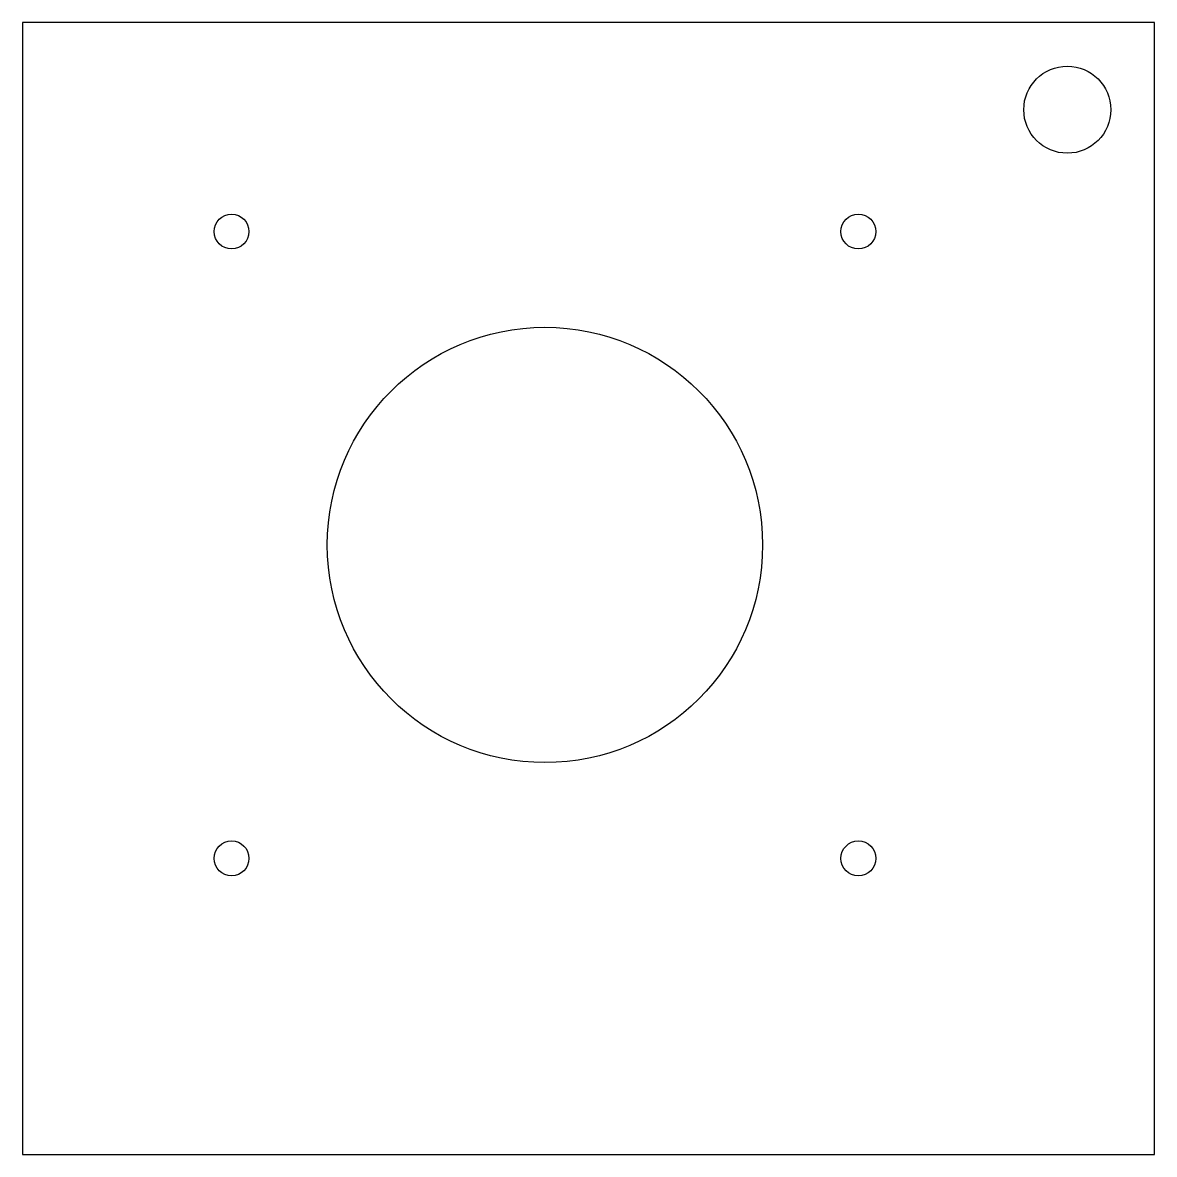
# Model space of a CAD drawing. Header units: centimetres. Extents: x -13 to 0, y -13 to 0.
import ezdxf

# ---------------------------------------------------------------- set-up
doc = ezdxf.new("R2010")
doc.units = ezdxf.units.CM
doc.layers.get('0').update_dxf_attribs({"linetype": 'CONTINUOUS'})

msp = doc.modelspace()

# ---------------------------------------------------------------- linework, layer by layer
for p, q in [((-13, 0), (-13, -13)), ((-13, -13), (0, -13))]:
    msp.add_line(p, q)
msp.add_lwpolyline([(0, -13), (0, 0), (-13, 0), (-13, -13)], close=True)
for centre, radius in [((-1, -1), 0.5), ((-10.6, -2.4), 0.2), ((-3.4, -2.4), 0.2), ((-7, -6), 2.5), ((-10.6, -9.6), 0.2), ((-3.4, -9.6), 0.2)]:
    msp.add_circle(centre, radius)

doc.saveas('drawing.dxf')
